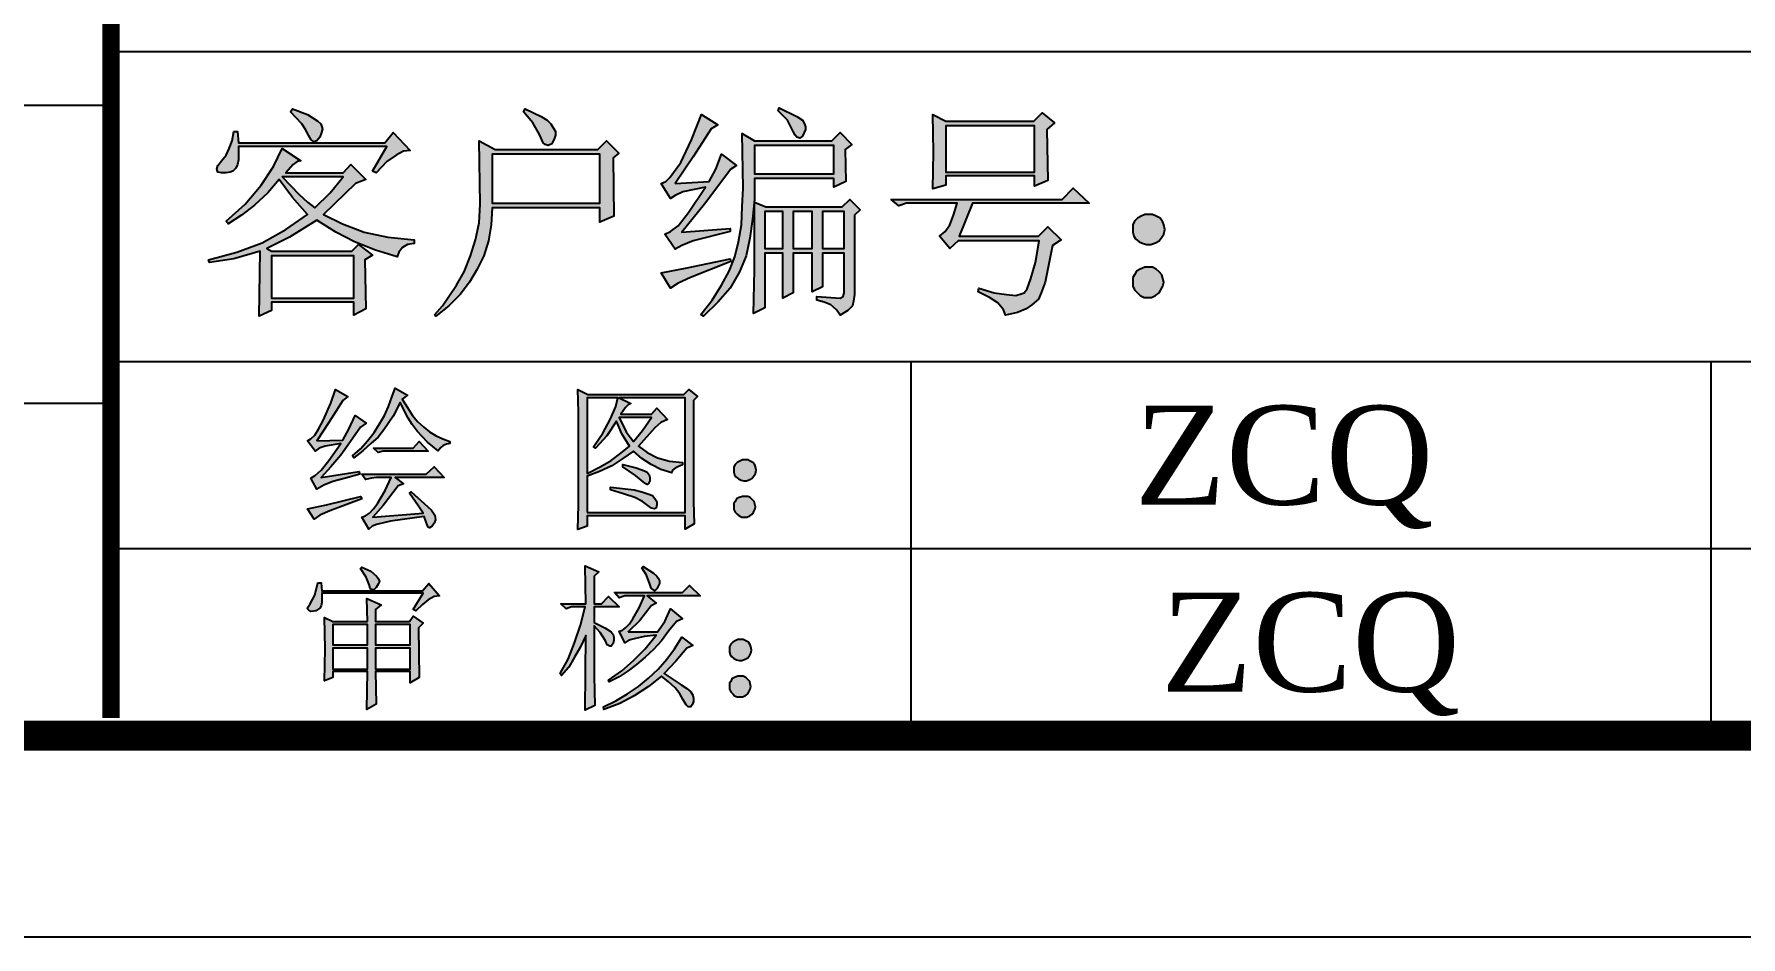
# Model space of a CAD drawing. Header units: inches. Extents: x 782 to 1065, y -130 to 27.
# Drawn here: x 877.93 to 892.51, y -129.82 to -122.11 of the extents above; entities that cross this region are included whole.
import ezdxf

# ---------------------------------------------------------------- set-up
doc = ezdxf.new("R2010")
doc.units = ezdxf.units.IN
doc.header["$LTSCALE"] = 3
doc.header["$MEASUREMENT"] = 0
doc.layers.add('K', color=92, linetype='Continuous')
doc.styles.get("Standard").update_dxf_attribs({"font": 'romant.shx'})

msp = doc.modelspace()

# ---------------------------------------------------------------- hatches: boundary and pattern name
at = {"layer": 'K'}
h = msp.add_hatch(color=256, dxfattribs=at)
h.paths.add_polyline_path([(880.123, -122.774), (880.139, -122.749), (880.268, -122.798), (880.357, -122.854), (880.381, -122.878), (880.397, -122.919), (880.389, -122.951), (880.373, -122.991), (880.349, -123.023), (880.324, -123.031), (880.3, -123.015), (880.276, -122.975), (880.252, -122.927), (880.22, -122.878)])
h.paths.add_polyline_path([(880.051, -123.329), (880.196, -123.482), (880.268, -123.547), (880.332, -123.595), (880.461, -123.466), (880.574, -123.329)], flags=16)
h.paths.add_polyline_path([(879.962, -124.006), (879.962, -124.368), (880.663, -124.368), (880.663, -124.006)], flags=16)
h.paths.add_polyline_path([(880.824, -123.281), (880.945, -123.072), (879.68, -123.072), (879.68, -123.184), (879.672, -123.225), (879.656, -123.257), (879.632, -123.281), (879.608, -123.289), (879.575, -123.297), (879.535, -123.297), (879.503, -123.289), (879.495, -123.265), (879.503, -123.233), (879.535, -123.192), (879.575, -123.144), (879.6, -123.088), (879.624, -123.023), (879.64, -122.943), (879.672, -122.943), (879.68, -123.039), (880.928, -123.039), (881.001, -122.951), (881.146, -123.104), (881.089, -123.112), (881.025, -123.144), (880.945, -123.2), (880.856, -123.297)])
h.paths.add_polyline_path([(880.212, -123.192), (880.179, -123.2), (880.147, -123.225), (880.083, -123.297), (880.574, -123.297), (880.638, -123.225), (880.767, -123.353), (880.679, -123.386), (880.405, -123.651), (880.566, -123.732), (880.751, -123.804), (880.953, -123.845), (881.178, -123.869), (881.178, -123.901), (881.122, -123.909), (881.081, -123.933), (881.049, -123.973), (881.033, -124.014), (880.848, -123.957), (880.671, -123.885), (880.51, -123.804), (880.349, -123.7), (880.115, -123.845), (879.922, -123.941), (879.962, -123.965), (880.647, -123.965), (880.703, -123.909), (880.824, -123.998), (880.759, -124.038), (880.767, -124.457), (880.663, -124.513), (880.663, -124.4), (879.962, -124.4), (879.962, -124.473), (879.857, -124.521), (879.865, -123.965), (879.64, -124.03), (879.431, -124.062), (879.422, -124.038), (879.664, -123.973), (879.881, -123.893), (880.083, -123.78), (880.268, -123.651), (880.139, -123.506), (880.026, -123.353), (879.93, -123.466), (879.817, -123.571), (879.704, -123.659), (879.592, -123.732), (879.575, -123.708), (879.737, -123.563), (879.873, -123.402), (879.978, -123.241), (880.051, -123.088)])
h = msp.add_hatch(color=256, dxfattribs=at)
h.paths.add_polyline_path([(882.128, -122.749), (882.265, -122.814), (882.314, -122.846), (882.346, -122.878), (882.386, -122.943), (882.386, -122.975), (882.378, -122.999), (882.354, -123.047), (882.322, -123.063), (882.297, -123.055), (882.281, -123.039), (882.249, -122.967), (882.193, -122.87), (882.112, -122.774)])
h.paths.add_polyline_path([(881.734, -123.023), (881.871, -123.096), (882.748, -123.096), (882.821, -123.023), (882.926, -123.128), (882.877, -123.168), (882.885, -123.667), (882.765, -123.716), (882.765, -123.595), (881.846, -123.595), (881.838, -123.74), (881.814, -123.877), (881.774, -124.006), (881.718, -124.118), (881.653, -124.231), (881.573, -124.336), (881.476, -124.433), (881.363, -124.521), (881.355, -124.505), (881.42, -124.433), (881.476, -124.352), (881.54, -124.255), (881.605, -124.143), (881.661, -124.006), (881.702, -123.869), (881.734, -123.724), (881.742, -123.563)])
h.paths.add_polyline_path([(881.846, -123.136), (881.846, -123.555), (882.765, -123.555), (882.765, -123.136)], flags=16)
h = msp.add_hatch(color=256, dxfattribs=at)
h.paths.add_polyline_path([(884.295, -122.741), (884.448, -122.814), (884.496, -122.846), (884.512, -122.878), (884.52, -122.902), (884.52, -122.927), (884.496, -122.983), (884.472, -122.999), (884.448, -122.991), (884.432, -122.975), (884.416, -122.943), (884.367, -122.846), (884.287, -122.765)])
h.paths.add_polyline_path([(884.085, -123.063), (884.085, -123.305), (884.762, -123.305), (884.762, -123.063)], flags=16)
h.paths.add_polyline_path([(883.288, -124.151), (883.497, -124.11), (883.876, -124.03), (883.884, -124.054), (883.538, -124.191), (883.433, -124.239), (883.369, -124.28)])
h.paths.add_polyline_path([(883.409, -123.386), (883.699, -123.369), (883.755, -123.265), (883.803, -123.136), (883.932, -123.233), (883.884, -123.265), (883.658, -123.563), (883.465, -123.804), (883.876, -123.772), (883.876, -123.796), (883.562, -123.877), (883.465, -123.917), (883.409, -123.949), (883.32, -123.82), (883.369, -123.796), (883.433, -123.748), (883.522, -123.635), (883.667, -123.418), (883.473, -123.458), (883.409, -123.49), (883.369, -123.514), (883.288, -123.386), (883.328, -123.369), (883.361, -123.337), (883.457, -123.208), (883.546, -123.015), (883.634, -122.798), (883.771, -122.886), (883.715, -122.919), (883.562, -123.16)])
h.paths.add_polyline_path([(884.617, -124.352), (884.818, -124.368), (884.842, -124.352), (884.85, -124.32), (884.85, -123.982), (884.665, -123.982), (884.665, -124.271), (884.577, -124.312), (884.577, -123.982), (884.416, -123.982), (884.416, -124.32), (884.327, -124.368), (884.327, -123.982), (884.174, -123.982), (884.174, -124.449), (884.077, -124.497), (884.085, -124.127), (884.085, -123.635), (884.085, -123.547), (884.182, -123.587), (884.834, -123.587), (884.899, -123.523), (884.987, -123.611), (884.939, -123.659), (884.939, -124.336), (884.931, -124.392), (884.923, -124.433), (884.883, -124.473), (884.818, -124.513), (884.786, -124.465), (884.738, -124.424), (884.681, -124.4), (884.617, -124.384)])
h.paths.add_polyline_path([(883.626, -124.505), (883.723, -124.384), (883.803, -124.255), (883.868, -124.135), (883.916, -124.014), (883.948, -123.885), (883.973, -123.74), (883.981, -123.587), (883.989, -123.426), (883.981, -122.959), (884.085, -123.023), (884.746, -123.023), (884.818, -122.951), (884.915, -123.055), (884.858, -123.096), (884.866, -123.369), (884.762, -123.418), (884.762, -123.345), (884.085, -123.345), (884.085, -123.523), (884.069, -123.692), (884.045, -123.853), (884.013, -124.006), (883.956, -124.143), (883.876, -124.28), (883.771, -124.4), (883.65, -124.521)])
h.paths.add_polyline_path([(884.665, -123.627), (884.665, -123.941), (884.85, -123.941), (884.85, -123.627)], flags=16)
h.paths.add_polyline_path([(884.416, -123.627), (884.416, -123.941), (884.577, -123.941), (884.577, -123.627)], flags=16)
h.paths.add_polyline_path([(884.174, -123.627), (884.174, -123.941), (884.327, -123.941), (884.327, -123.627)], flags=16)
h = msp.add_hatch(color=256, dxfattribs=at)
h.paths.add_polyline_path([(885.72, -122.894), (885.72, -123.289), (886.477, -123.289), (886.477, -122.894)], flags=16)
h.paths.add_polyline_path([(886.63, -123.917), (886.566, -124.231), (886.534, -124.32), (886.509, -124.376), (886.453, -124.424), (886.405, -124.457), (886.332, -124.489), (886.227, -124.513), (886.211, -124.465), (886.163, -124.408), (886.091, -124.36), (885.994, -124.312), (886.002, -124.28), (886.131, -124.32), (886.236, -124.336), (886.316, -124.344), (886.372, -124.328), (886.389, -124.32), (886.413, -124.288), (886.445, -124.199), (886.485, -124.062), (886.517, -123.877), (885.825, -123.877), (885.752, -123.941), (885.664, -123.837), (885.712, -123.796), (885.752, -123.74), (885.785, -123.659), (885.817, -123.555), (885.382, -123.555), (885.317, -123.579), (885.253, -123.523), (886.711, -123.523), (886.807, -123.426), (886.944, -123.555), (885.946, -123.555), (885.833, -123.837), (886.509, -123.837), (886.59, -123.756), (886.703, -123.869)])
h.paths.add_polyline_path([(886.582, -122.927), (886.59, -123.361), (886.477, -123.41), (886.477, -123.321), (885.72, -123.321), (885.72, -123.402), (885.607, -123.434), (885.615, -123.12), (885.607, -122.798), (885.72, -122.854), (886.469, -122.854), (886.542, -122.782), (886.646, -122.87)])
h = msp.add_hatch(color=256, dxfattribs=at)
h.paths.add_polyline_path([(887.58, -124.231), (887.572, -124.199), (887.564, -124.167), (887.54, -124.143), (887.516, -124.118), (887.484, -124.102), (887.452, -124.102), (887.419, -124.102), (887.379, -124.118), (887.347, -124.135), (887.331, -124.167), (887.315, -124.191), (887.315, -124.231), (887.315, -124.263), (887.331, -124.296), (887.355, -124.32), (887.379, -124.344), (887.411, -124.36), (887.444, -124.36), (887.476, -124.36), (887.508, -124.344), (887.54, -124.32), (887.556, -124.296), (887.572, -124.263)])
h.paths.add_polyline_path([(887.589, -123.78), (887.58, -123.74), (887.572, -123.716), (887.548, -123.684), (887.516, -123.667), (887.484, -123.651), (887.452, -123.651), (887.419, -123.651), (887.387, -123.667), (887.355, -123.684), (887.331, -123.708), (887.315, -123.74), (887.315, -123.772), (887.315, -123.804), (887.323, -123.837), (887.339, -123.861), (887.371, -123.885), (887.403, -123.901), (887.435, -123.909), (887.468, -123.909), (887.508, -123.893), (887.54, -123.877), (887.564, -123.845), (887.58, -123.82)])
h = msp.add_hatch(color=256, dxfattribs=at)
h.paths.add_polyline_path([(880.832, -125.647), (881.172, -125.647), (881.222, -125.592), (881.3, -125.675), (880.971, -125.675), (880.915, -125.675), (880.871, -125.686)], flags=17)
h.paths.add_polyline_path([(880.268, -126.166), (880.43, -126.133), (880.72, -126.06), (880.731, -126.082), (880.458, -126.183), (880.374, -126.222), (880.324, -126.255)])
h.paths.add_polyline_path([(880.347, -125.586), (880.57, -125.581), (880.62, -125.486), (880.675, -125.369), (880.77, -125.436), (880.72, -125.469), (880.636, -125.592), (880.553, -125.709), (880.469, -125.809), (880.386, -125.898), (880.709, -125.848), (880.714, -125.87), (880.592, -125.904), (880.486, -125.932), (880.408, -125.965), (880.347, -125.999), (880.296, -125.904), (880.335, -125.882), (880.386, -125.837), (880.452, -125.753), (880.553, -125.608), (880.419, -125.631), (880.369, -125.647), (880.335, -125.675), (880.268, -125.586), (880.296, -125.569), (880.33, -125.536), (880.363, -125.486), (880.402, -125.413), (880.469, -125.263), (880.508, -125.146), (880.614, -125.207), (880.57, -125.24), (880.452, -125.43)])
h.paths.add_polyline_path([(881.016, -125.135), (881.122, -125.196), (881.077, -125.229), (881.122, -125.302), (881.166, -125.369), (881.211, -125.424), (881.261, -125.469), (881.311, -125.508), (881.367, -125.542), (881.423, -125.569), (881.484, -125.592), (881.484, -125.608), (881.456, -125.614), (881.428, -125.625), (881.406, -125.642), (881.384, -125.67), (881.294, -125.597), (881.205, -125.502), (881.161, -125.447), (881.127, -125.391), (881.06, -125.257), (880.999, -125.374), (880.921, -125.491), (880.871, -125.553), (880.809, -125.608), (880.742, -125.67), (880.664, -125.731), (880.653, -125.714), (880.72, -125.653), (880.781, -125.586), (880.837, -125.514), (880.882, -125.441), (880.926, -125.369), (880.96, -125.291), (880.988, -125.213)])
h.paths.add_polyline_path([(880.731, -125.87), (881.283, -125.87), (881.35, -125.809), (881.434, -125.898), (881.016, -125.898), (881.088, -125.954), (881.043, -125.971), (880.915, -126.138), (880.826, -126.238), (881.255, -126.205), (881.216, -126.144), (881.138, -126.032), (881.155, -126.021), (881.266, -126.121), (881.328, -126.177), (881.356, -126.222), (881.361, -126.261), (881.35, -126.289), (881.333, -126.316), (881.311, -126.328), (881.3, -126.322), (881.294, -126.311), (881.266, -126.233), (880.977, -126.272), (880.859, -126.3), (880.82, -126.316), (880.793, -126.339), (880.731, -126.238), (880.765, -126.227), (880.798, -126.205), (880.832, -126.166), (880.865, -126.121), (880.932, -126.01), (880.982, -125.898), (880.859, -125.898), (880.815, -125.904), (880.765, -125.915)])
h = msp.add_hatch(color=256, dxfattribs=at)
h.paths.add_polyline_path([(882.856, -125.982), (883.057, -126.004), (883.124, -126.021), (883.174, -126.038), (883.213, -126.054), (883.235, -126.077), (883.252, -126.105), (883.252, -126.133), (883.246, -126.16), (883.23, -126.166), (883.207, -126.16), (883.174, -126.138), (883.129, -126.105), (883.062, -126.071), (882.968, -126.038), (882.856, -126.004)], flags=0)
h.paths.add_polyline_path([(882.962, -125.787), (883.074, -125.815), (883.146, -125.843), (883.168, -125.854), (883.185, -125.876), (883.191, -125.898), (883.191, -125.926), (883.179, -125.949), (883.168, -125.96), (883.157, -125.954), (883.135, -125.937), (883.068, -125.882), (882.962, -125.809)], flags=0)
h.paths.add_polyline_path([(882.929, -125.385), (882.99, -125.508), (883.023, -125.553), (883.051, -125.592), (883.129, -125.497), (883.207, -125.385)], flags=16)
h.paths.add_polyline_path([(882.655, -126.199), (883.492, -126.199), (883.492, -125.218), (882.929, -125.218), (883.029, -125.268), (883.007, -125.279), (882.984, -125.302), (882.945, -125.358), (883.207, -125.358), (883.252, -125.307), (883.341, -125.402), (883.285, -125.43), (883.235, -125.475), (883.096, -125.631), (883.168, -125.686), (883.258, -125.731), (883.358, -125.759), (883.469, -125.77), (883.469, -125.792), (883.436, -125.804), (883.408, -125.82), (883.386, -125.837), (883.38, -125.859), (883.285, -125.831), (883.202, -125.787), (883.124, -125.737), (883.051, -125.675), (882.962, -125.737), (882.867, -125.798), (882.761, -125.848), (882.655, -125.887)], flags=16)
h.paths.add_polyline_path([(882.655, -125.218), (882.655, -125.865), (882.767, -125.809), (882.862, -125.753), (882.945, -125.692), (883.018, -125.631), (882.951, -125.525), (882.906, -125.419), (882.823, -125.542), (882.728, -125.647), (882.711, -125.636), (882.789, -125.519), (882.856, -125.397), (882.901, -125.291), (882.917, -125.218)], flags=16)
h.paths.add_polyline_path([(883.564, -125.24), (883.564, -126.105), (883.57, -126.294), (883.492, -126.339), (883.492, -126.227), (882.655, -126.227), (882.655, -126.316), (882.577, -126.344), (882.583, -126.133), (882.583, -125.341), (882.577, -125.146), (882.661, -125.19), (883.481, -125.19), (883.525, -125.146), (883.598, -125.207)])
h = msp.add_hatch(color=256, dxfattribs=at)
h.paths.add_polyline_path([(884.099, -125.837), (884.094, -125.809), (884.088, -125.792), (884.072, -125.77), (884.049, -125.759), (884.027, -125.748), (884.005, -125.748), (883.982, -125.748), (883.96, -125.759), (883.938, -125.77), (883.921, -125.787), (883.91, -125.809), (883.91, -125.831), (883.91, -125.854), (883.915, -125.876), (883.927, -125.893), (883.949, -125.909), (883.971, -125.921), (883.993, -125.926), (884.016, -125.926), (884.044, -125.915), (884.066, -125.904), (884.083, -125.882), (884.094, -125.865)])
h.paths.add_polyline_path([(884.094, -126.149), (884.088, -126.127), (884.083, -126.105), (884.066, -126.088), (884.049, -126.071), (884.027, -126.06), (884.005, -126.06), (883.982, -126.06), (883.954, -126.071), (883.932, -126.082), (883.921, -126.105), (883.91, -126.121), (883.91, -126.149), (883.91, -126.172), (883.921, -126.194), (883.938, -126.211), (883.954, -126.227), (883.977, -126.238), (883.999, -126.238), (884.021, -126.238), (884.044, -126.227), (884.066, -126.211), (884.077, -126.194), (884.088, -126.172)])
h = msp.add_hatch(color=256, dxfattribs=at)
h.paths.add_polyline_path([(880.848, -127.156), (880.848, -127.328), (881.144, -127.328), (881.144, -127.156)], flags=16)
h.paths.add_polyline_path([(880.848, -127.356), (880.848, -127.535), (881.144, -127.535), (881.144, -127.356)], flags=16)
h.paths.add_polyline_path([(881.172, -127.027), (881.255, -126.888), (880.391, -126.888), (880.391, -126.966), (880.386, -126.994), (880.374, -127.016), (880.341, -127.039), (880.296, -127.044), (880.28, -127.033), (880.268, -127.022), (880.274, -127.005), (880.291, -126.977), (880.33, -126.905), (880.358, -126.799), (880.386, -126.799), (880.391, -126.866), (881.25, -126.866), (881.305, -126.804), (881.395, -126.91), (881.35, -126.916), (881.3, -126.944), (881.25, -126.983), (881.194, -127.039)])
h.paths.add_polyline_path([(880.72, -126.676), (880.731, -126.665), (880.809, -126.698), (880.859, -126.743), (880.876, -126.765), (880.882, -126.788), (880.871, -126.81), (880.854, -126.838), (880.837, -126.855), (880.82, -126.86), (880.804, -126.849), (880.798, -126.821), (880.77, -126.749)])
h.paths.add_polyline_path([(880.781, -127.128), (880.776, -126.933), (880.898, -126.988), (880.848, -127.027), (880.848, -127.128), (881.138, -127.128), (881.172, -127.083), (881.255, -127.144), (881.216, -127.184), (881.222, -127.607), (881.144, -127.652), (881.144, -127.557), (880.848, -127.557), (880.854, -127.836), (880.776, -127.88), (880.781, -127.557), (880.486, -127.557), (880.486, -127.607), (880.413, -127.635), (880.419, -127.362), (880.413, -127.094), (880.486, -127.128)])
h.paths.add_polyline_path([(880.486, -127.356), (880.486, -127.535), (880.781, -127.535), (880.781, -127.356)], flags=16)
h.paths.add_polyline_path([(880.486, -127.156), (880.486, -127.328), (880.781, -127.328), (880.781, -127.156)], flags=16)
h = msp.add_hatch(color=256, dxfattribs=at)
h.paths.add_polyline_path([(884.055, -127.685), (884.049, -127.663), (884.044, -127.641), (884.027, -127.624), (884.01, -127.607), (883.988, -127.596), (883.966, -127.596), (883.943, -127.596), (883.915, -127.607), (883.893, -127.618), (883.882, -127.641), (883.871, -127.657), (883.871, -127.685), (883.871, -127.708), (883.882, -127.73), (883.899, -127.747), (883.915, -127.763), (883.938, -127.774), (883.96, -127.774), (883.982, -127.774), (884.005, -127.763), (884.027, -127.747), (884.038, -127.73), (884.049, -127.708)])
h.paths.add_polyline_path([(884.06, -127.373), (884.055, -127.345), (884.049, -127.328), (884.033, -127.306), (884.01, -127.295), (883.988, -127.284), (883.966, -127.284), (883.943, -127.284), (883.921, -127.295), (883.899, -127.306), (883.882, -127.323), (883.871, -127.345), (883.871, -127.367), (883.871, -127.39), (883.876, -127.412), (883.888, -127.429), (883.91, -127.446), (883.932, -127.457), (883.954, -127.462), (883.977, -127.462), (884.005, -127.451), (884.027, -127.44), (884.044, -127.418), (884.055, -127.401)])
h.paths.add_polyline_path([(883.124, -126.671), (883.135, -126.659), (883.224, -126.715), (883.252, -126.743), (883.263, -126.76), (883.274, -126.782), (883.274, -126.804), (883.263, -126.827), (883.252, -126.849), (883.235, -126.866), (883.219, -126.86), (883.202, -126.843), (883.191, -126.81), (883.163, -126.732)])
h.paths.add_polyline_path([(882.717, -127.596), (882.722, -127.847), (882.639, -127.886), (882.644, -127.25), (882.6, -127.345), (882.549, -127.434), (882.499, -127.518), (882.438, -127.591), (882.427, -127.574), (882.494, -127.451), (882.549, -127.312), (882.6, -127.161), (882.639, -127.005), (882.522, -127.005), (882.477, -127.022), (882.432, -126.977), (882.644, -126.977), (882.639, -126.654), (882.756, -126.704), (882.717, -126.743), (882.717, -126.977), (882.778, -126.977), (882.839, -126.916), (882.929, -127.005), (882.717, -127.005), (882.717, -127.139), (882.806, -127.184), (882.862, -127.217), (882.878, -127.239), (882.884, -127.262), (882.884, -127.289), (882.878, -127.317), (882.862, -127.34), (882.851, -127.34), (882.828, -127.328), (882.812, -127.295), (882.767, -127.223), (882.717, -127.167)])
h.paths.add_polyline_path([(883.464, -127.262), (883.559, -127.334), (883.508, -127.356), (883.414, -127.468), (883.313, -127.574), (883.458, -127.669), (883.508, -127.702), (883.542, -127.73), (883.559, -127.758), (883.564, -127.786), (883.564, -127.814), (883.553, -127.841), (883.542, -127.858), (883.52, -127.858), (883.503, -127.841), (883.475, -127.797), (883.447, -127.747), (883.408, -127.696), (883.352, -127.646), (883.291, -127.596), (883.179, -127.685), (883.057, -127.763), (882.934, -127.83), (882.8, -127.88), (882.795, -127.858), (882.901, -127.808), (883.001, -127.747), (883.096, -127.685), (883.179, -127.613), (883.263, -127.535), (883.336, -127.451), (883.402, -127.362)])
h.paths.add_polyline_path([(883.007, -127.217), (883.258, -127.217), (883.319, -127.128), (883.369, -127.022), (883.469, -127.105), (883.419, -127.128), (883.352, -127.211), (883.291, -127.295), (883.224, -127.367), (883.152, -127.434), (883.079, -127.496), (883.007, -127.551), (882.929, -127.602), (882.845, -127.646), (882.839, -127.63), (882.951, -127.551), (883.051, -127.462), (883.152, -127.362), (883.246, -127.245), (883.146, -127.256), (883.068, -127.273), (883.012, -127.289), (882.979, -127.312), (882.929, -127.211), (882.956, -127.206), (882.984, -127.184), (883.018, -127.15), (883.046, -127.105), (883.101, -127.011), (883.146, -126.91), (882.979, -126.91), (882.929, -126.927), (882.89, -126.882), (883.469, -126.882), (883.531, -126.821), (883.62, -126.91), (883.168, -126.91), (883.246, -126.972), (883.202, -126.994), (883.107, -127.122)])

# ---------------------------------------------------------------- linework, layer by layer
at = {"layer": 'K', "linetype": 'ByBlock'}
for p, q in [((885.423, -128.104), (885.423, -124.907)), ((892.255, -128.104), (892.255, -124.907))]:
    msp.add_line(p, q, dxfattribs=at)
at = {"layer": 'K'}
msp.add_lwpolyline([(782.256, -129.824), (920.257, -129.824), (920.257, -32.181), (782.256, -32.181)], close=True, dxfattribs=at)
msp.add_lwpolyline([(782.256, -129.824), (920.257, -129.824), (920.257, -32.181), (782.256, -32.181)], close=True, dxfattribs=at)
at = {"layer": 'K', "const_width": 0.258}
msp.add_lwpolyline([(918.537, -128.104), (918.537, -33.901), (783.975, -33.901), (783.975, -128.104)], close=True, dxfattribs=at)
at = {"layer": 'K', "linetype": 'ByBlock'}
msp.add_lwpolyline([(878.591, -127.953, 0.148, 0.148, 0), (878.591, -114.438, 0.0987, 0.0987, 0), (918.386, -114.438, 0, 0, 0)], format="xyseb", dxfattribs=at)
for points in [[(878.536, -122.258), (887.21, -122.258), (918.386, -122.258)], [(878.545, -122.722), (848.496, -122.722)], [(878.591, -124.907), (918.386, -124.907)], [(878.591, -125.268), (848.496, -125.268)], [(878.591, -126.506), (918.386, -126.506)]]:
    msp.add_lwpolyline(points, dxfattribs=at)
for points in [[(880.123, -122.774), (880.123, -122.774), (880.139, -122.749), (880.268, -122.798), (880.357, -122.854), (880.381, -122.878), (880.397, -122.919), (880.389, -122.951), (880.373, -122.991), (880.349, -123.023), (880.324, -123.031), (880.3, -123.015), (880.276, -122.975), (880.252, -122.927), (880.22, -122.878)], [(882.128, -122.749), (882.128, -122.749), (882.265, -122.814), (882.314, -122.846), (882.346, -122.878), (882.386, -122.943), (882.386, -122.975), (882.378, -122.999), (882.354, -123.047), (882.322, -123.063), (882.297, -123.055), (882.281, -123.039), (882.249, -122.967), (882.193, -122.87), (882.112, -122.774)], [(883.409, -123.386), (883.409, -123.386), (883.699, -123.369), (883.755, -123.265), (883.803, -123.136), (883.932, -123.233), (883.884, -123.265), (883.658, -123.563), (883.465, -123.804), (883.876, -123.772), (883.876, -123.796), (883.562, -123.877), (883.465, -123.917), (883.409, -123.949), (883.32, -123.82), (883.369, -123.796), (883.433, -123.748), (883.522, -123.635), (883.667, -123.418), (883.473, -123.458), (883.409, -123.49), (883.369, -123.514), (883.288, -123.386), (883.328, -123.369), (883.361, -123.337), (883.457, -123.208), (883.546, -123.015), (883.634, -122.798), (883.771, -122.886), (883.715, -122.919), (883.562, -123.16)], [(884.295, -122.741), (884.295, -122.741), (884.448, -122.814), (884.496, -122.846), (884.512, -122.878), (884.52, -122.902), (884.52, -122.927), (884.496, -122.983), (884.472, -122.999), (884.448, -122.991), (884.432, -122.975), (884.416, -122.943), (884.367, -122.846), (884.287, -122.765)], [(886.582, -122.927), (886.582, -122.927), (886.59, -123.361), (886.477, -123.41), (886.477, -123.321), (885.72, -123.321), (885.72, -123.402), (885.607, -123.434), (885.615, -123.12), (885.607, -122.798), (885.72, -122.854), (886.469, -122.854), (886.542, -122.782), (886.646, -122.87)], [(880.824, -123.281), (880.824, -123.281), (880.945, -123.072), (879.68, -123.072), (879.68, -123.184), (879.672, -123.225), (879.656, -123.257), (879.632, -123.281), (879.608, -123.289), (879.575, -123.297), (879.535, -123.297), (879.503, -123.289), (879.495, -123.265), (879.503, -123.233), (879.535, -123.192), (879.575, -123.144), (879.6, -123.088), (879.624, -123.023), (879.64, -122.943), (879.672, -122.943), (879.68, -123.039), (880.928, -123.039), (881.001, -122.951), (881.146, -123.104), (881.089, -123.112), (881.025, -123.144), (880.945, -123.2), (880.856, -123.297)], [(883.626, -124.505), (883.626, -124.505), (883.723, -124.384), (883.803, -124.255), (883.868, -124.135), (883.916, -124.014), (883.948, -123.885), (883.973, -123.74), (883.981, -123.587), (883.989, -123.426), (883.981, -122.959), (884.085, -123.023), (884.746, -123.023), (884.818, -122.951), (884.915, -123.055), (884.858, -123.096), (884.866, -123.369), (884.762, -123.418), (884.762, -123.345), (884.085, -123.345), (884.085, -123.523), (884.069, -123.692), (884.045, -123.853), (884.013, -124.006), (883.956, -124.143), (883.876, -124.28), (883.771, -124.4), (883.65, -124.521)], [(885.72, -122.894), (885.72, -122.894), (885.72, -123.289), (886.477, -123.289), (886.477, -122.894)], [(880.212, -123.192), (880.212, -123.192), (880.179, -123.2), (880.147, -123.225), (880.083, -123.297), (880.574, -123.297), (880.638, -123.225), (880.767, -123.353), (880.679, -123.386), (880.405, -123.651), (880.566, -123.732), (880.751, -123.804), (880.953, -123.845), (881.178, -123.869), (881.178, -123.901), (881.122, -123.909), (881.081, -123.933), (881.049, -123.973), (881.033, -124.014), (880.848, -123.957), (880.671, -123.885), (880.51, -123.804), (880.349, -123.7), (880.115, -123.845), (879.922, -123.941), (879.962, -123.965), (880.647, -123.965), (880.703, -123.909), (880.824, -123.998), (880.759, -124.038), (880.767, -124.457), (880.663, -124.513), (880.663, -124.4), (879.962, -124.4), (879.962, -124.473), (879.857, -124.521), (879.865, -123.965), (879.64, -124.03), (879.431, -124.062), (879.422, -124.038), (879.664, -123.973), (879.881, -123.893), (880.083, -123.78), (880.268, -123.651), (880.139, -123.506), (880.026, -123.353), (879.93, -123.466), (879.817, -123.571), (879.704, -123.659), (879.592, -123.732), (879.575, -123.708), (879.737, -123.563), (879.873, -123.402), (879.978, -123.241), (880.051, -123.088)], [(881.734, -123.023), (881.734, -123.023), (881.871, -123.096), (882.748, -123.096), (882.821, -123.023), (882.926, -123.128), (882.877, -123.168), (882.885, -123.667), (882.765, -123.716), (882.765, -123.595), (881.846, -123.595), (881.838, -123.74), (881.814, -123.877), (881.774, -124.006), (881.718, -124.118), (881.653, -124.231), (881.573, -124.336), (881.476, -124.433), (881.363, -124.521), (881.355, -124.505), (881.42, -124.433), (881.476, -124.352), (881.54, -124.255), (881.605, -124.143), (881.661, -124.006), (881.702, -123.869), (881.734, -123.724), (881.742, -123.563)], [(881.846, -123.136), (881.846, -123.136), (881.846, -123.555), (882.765, -123.555), (882.765, -123.136)], [(884.085, -123.063), (884.085, -123.063), (884.085, -123.305), (884.762, -123.305), (884.762, -123.063)], [(880.051, -123.329), (880.051, -123.329), (880.196, -123.482), (880.268, -123.547), (880.332, -123.595), (880.461, -123.466), (880.574, -123.329)], [(886.63, -123.917), (886.63, -123.917), (886.566, -124.231), (886.534, -124.32), (886.509, -124.376), (886.453, -124.424), (886.405, -124.457), (886.332, -124.489), (886.227, -124.513), (886.211, -124.465), (886.163, -124.408), (886.091, -124.36), (885.994, -124.312), (886.002, -124.28), (886.131, -124.32), (886.236, -124.336), (886.316, -124.344), (886.372, -124.328), (886.389, -124.32), (886.413, -124.288), (886.445, -124.199), (886.485, -124.062), (886.517, -123.877), (885.825, -123.877), (885.752, -123.941), (885.664, -123.837), (885.712, -123.796), (885.752, -123.74), (885.785, -123.659), (885.817, -123.555), (885.382, -123.555), (885.317, -123.579), (885.253, -123.523), (886.711, -123.523), (886.807, -123.426), (886.944, -123.555), (885.946, -123.555), (885.833, -123.837), (886.509, -123.837), (886.59, -123.756), (886.703, -123.869)], [(884.617, -124.352), (884.617, -124.352), (884.818, -124.368), (884.842, -124.352), (884.85, -124.32), (884.85, -123.982), (884.665, -123.982), (884.665, -124.271), (884.577, -124.312), (884.577, -123.982), (884.416, -123.982), (884.416, -124.32), (884.327, -124.368), (884.327, -123.982), (884.174, -123.982), (884.174, -124.449), (884.077, -124.497), (884.085, -124.127), (884.085, -123.635), (884.085, -123.547), (884.182, -123.587), (884.834, -123.587), (884.899, -123.523), (884.987, -123.611), (884.939, -123.659), (884.939, -124.336), (884.931, -124.392), (884.923, -124.433), (884.883, -124.473), (884.818, -124.513), (884.786, -124.465), (884.738, -124.424), (884.681, -124.4), (884.617, -124.384)], [(884.174, -123.627), (884.174, -123.627), (884.174, -123.941), (884.327, -123.941), (884.327, -123.627)], [(884.416, -123.627), (884.416, -123.627), (884.416, -123.941), (884.577, -123.941), (884.577, -123.627)], [(884.665, -123.627), (884.665, -123.627), (884.665, -123.941), (884.85, -123.941), (884.85, -123.627)], [(887.589, -123.78), (887.589, -123.78), (887.58, -123.74), (887.572, -123.716), (887.548, -123.684), (887.516, -123.667), (887.484, -123.651), (887.452, -123.651), (887.419, -123.651), (887.387, -123.667), (887.355, -123.684), (887.331, -123.708), (887.315, -123.74), (887.315, -123.772), (887.315, -123.804), (887.323, -123.837), (887.339, -123.861), (887.371, -123.885), (887.403, -123.901), (887.435, -123.909), (887.468, -123.909), (887.508, -123.893), (887.54, -123.877), (887.564, -123.845), (887.58, -123.82)], [(879.962, -124.006), (879.962, -124.006), (879.962, -124.368), (880.663, -124.368), (880.663, -124.006)], [(883.288, -124.151), (883.288, -124.151), (883.497, -124.11), (883.876, -124.03), (883.884, -124.054), (883.538, -124.191), (883.433, -124.239), (883.369, -124.28)], [(887.58, -124.231), (887.58, -124.231), (887.572, -124.199), (887.564, -124.167), (887.54, -124.143), (887.516, -124.118), (887.484, -124.102), (887.452, -124.102), (887.419, -124.102), (887.379, -124.118), (887.347, -124.135), (887.331, -124.167), (887.315, -124.191), (887.315, -124.231), (887.315, -124.263), (887.331, -124.296), (887.355, -124.32), (887.379, -124.344), (887.411, -124.36), (887.444, -124.36), (887.476, -124.36), (887.508, -124.344), (887.54, -124.32), (887.556, -124.296), (887.572, -124.263)], [(880.347, -125.586), (880.347, -125.586), (880.57, -125.581), (880.62, -125.486), (880.675, -125.369), (880.77, -125.436), (880.72, -125.469), (880.636, -125.592), (880.553, -125.709), (880.469, -125.809), (880.386, -125.898), (880.709, -125.848), (880.714, -125.87), (880.592, -125.904), (880.486, -125.932), (880.408, -125.965), (880.347, -125.999), (880.296, -125.904), (880.335, -125.882), (880.386, -125.837), (880.452, -125.753), (880.553, -125.608), (880.419, -125.631), (880.369, -125.647), (880.335, -125.675), (880.268, -125.586), (880.296, -125.569), (880.33, -125.536), (880.363, -125.486), (880.402, -125.413), (880.469, -125.263), (880.508, -125.146), (880.614, -125.207), (880.57, -125.24), (880.452, -125.43)], [(881.016, -125.135), (881.016, -125.135), (881.122, -125.196), (881.077, -125.229), (881.122, -125.302), (881.166, -125.369), (881.211, -125.424), (881.261, -125.469), (881.311, -125.508), (881.367, -125.542), (881.423, -125.569), (881.484, -125.592), (881.484, -125.608), (881.456, -125.614), (881.428, -125.625), (881.406, -125.642), (881.384, -125.67), (881.294, -125.597), (881.205, -125.502), (881.161, -125.447), (881.127, -125.391), (881.06, -125.257), (880.999, -125.374), (880.921, -125.491), (880.871, -125.553), (880.809, -125.608), (880.742, -125.67), (880.664, -125.731), (880.653, -125.714), (880.72, -125.653), (880.781, -125.586), (880.837, -125.514), (880.882, -125.441), (880.926, -125.369), (880.96, -125.291), (880.988, -125.213)], [(883.564, -125.24), (883.564, -125.24), (883.564, -126.105), (883.57, -126.294), (883.492, -126.339), (883.492, -126.227), (882.655, -126.227), (882.655, -126.316), (882.577, -126.344), (882.583, -126.133), (882.583, -125.341), (882.577, -125.146), (882.661, -125.19), (883.481, -125.19), (883.525, -125.146), (883.598, -125.207)], [(882.655, -126.199), (882.655, -126.199), (883.492, -126.199), (883.492, -125.218), (882.929, -125.218), (883.029, -125.268), (883.007, -125.279), (882.984, -125.302), (882.945, -125.358), (883.207, -125.358), (883.252, -125.307), (883.341, -125.402), (883.285, -125.43), (883.235, -125.475), (883.096, -125.631), (883.168, -125.686), (883.258, -125.731), (883.358, -125.759), (883.469, -125.77), (883.469, -125.792), (883.436, -125.804), (883.408, -125.82), (883.386, -125.837), (883.38, -125.859), (883.285, -125.831), (883.202, -125.787), (883.124, -125.737), (883.051, -125.675), (882.962, -125.737), (882.867, -125.798), (882.761, -125.848), (882.655, -125.887)], [(882.655, -125.218), (882.655, -125.218), (882.655, -125.865), (882.767, -125.809), (882.862, -125.753), (882.945, -125.692), (883.018, -125.631), (882.951, -125.525), (882.906, -125.419), (882.823, -125.542), (882.728, -125.647), (882.711, -125.636), (882.789, -125.519), (882.856, -125.397), (882.901, -125.291), (882.917, -125.218)], [(882.929, -125.385), (882.929, -125.385), (882.99, -125.508), (883.023, -125.553), (883.051, -125.592), (883.129, -125.497), (883.207, -125.385)], [(880.832, -125.647), (880.832, -125.647), (881.172, -125.647), (881.222, -125.592), (881.3, -125.675), (880.971, -125.675), (880.915, -125.675), (880.871, -125.686)], [(884.099, -125.837), (884.099, -125.837), (884.094, -125.809), (884.088, -125.792), (884.072, -125.77), (884.049, -125.759), (884.027, -125.748), (884.005, -125.748), (883.982, -125.748), (883.96, -125.759), (883.938, -125.77), (883.921, -125.787), (883.91, -125.809), (883.91, -125.831), (883.91, -125.854), (883.915, -125.876), (883.927, -125.893), (883.949, -125.909), (883.971, -125.921), (883.993, -125.926), (884.016, -125.926), (884.044, -125.915), (884.066, -125.904), (884.083, -125.882), (884.094, -125.865)], [(880.731, -125.87), (880.731, -125.87), (881.283, -125.87), (881.35, -125.809), (881.434, -125.898), (881.016, -125.898), (881.088, -125.954), (881.043, -125.971), (880.915, -126.138), (880.826, -126.238), (881.255, -126.205), (881.216, -126.144), (881.138, -126.032), (881.155, -126.021), (881.266, -126.121), (881.328, -126.177), (881.356, -126.222), (881.361, -126.261), (881.35, -126.289), (881.333, -126.316), (881.311, -126.328), (881.3, -126.322), (881.294, -126.311), (881.266, -126.233), (880.977, -126.272), (880.859, -126.3), (880.82, -126.316), (880.793, -126.339), (880.731, -126.238), (880.765, -126.227), (880.798, -126.205), (880.832, -126.166), (880.865, -126.121), (880.932, -126.01), (880.982, -125.898), (880.859, -125.898), (880.815, -125.904), (880.765, -125.915)], [(882.962, -125.787), (882.962, -125.787), (883.074, -125.815), (883.146, -125.843), (883.168, -125.854), (883.185, -125.876), (883.191, -125.898), (883.191, -125.926), (883.179, -125.949), (883.168, -125.96), (883.157, -125.954), (883.135, -125.937), (883.068, -125.882), (882.962, -125.809)], [(882.856, -125.982), (882.856, -125.982), (883.057, -126.004), (883.124, -126.021), (883.174, -126.038), (883.213, -126.054), (883.235, -126.077), (883.252, -126.105), (883.252, -126.133), (883.246, -126.16), (883.23, -126.166), (883.207, -126.16), (883.174, -126.138), (883.129, -126.105), (883.062, -126.071), (882.968, -126.038), (882.856, -126.004)], [(880.268, -126.166), (880.268, -126.166), (880.43, -126.133), (880.72, -126.06), (880.731, -126.082), (880.458, -126.183), (880.374, -126.222), (880.324, -126.255)], [(884.094, -126.149), (884.094, -126.149), (884.088, -126.127), (884.083, -126.105), (884.066, -126.088), (884.049, -126.071), (884.027, -126.06), (884.005, -126.06), (883.982, -126.06), (883.954, -126.071), (883.932, -126.082), (883.921, -126.105), (883.91, -126.121), (883.91, -126.149), (883.91, -126.172), (883.921, -126.194), (883.938, -126.211), (883.954, -126.227), (883.977, -126.238), (883.999, -126.238), (884.021, -126.238), (884.044, -126.227), (884.066, -126.211), (884.077, -126.194), (884.088, -126.172)], [(880.72, -126.676), (880.72, -126.676), (880.731, -126.665), (880.809, -126.698), (880.859, -126.743), (880.876, -126.765), (880.882, -126.788), (880.871, -126.81), (880.854, -126.838), (880.837, -126.855), (880.82, -126.86), (880.804, -126.849), (880.798, -126.821), (880.77, -126.749)], [(882.717, -127.596), (882.717, -127.596), (882.722, -127.847), (882.639, -127.886), (882.644, -127.25), (882.6, -127.345), (882.549, -127.434), (882.499, -127.518), (882.438, -127.591), (882.427, -127.574), (882.494, -127.451), (882.549, -127.312), (882.6, -127.161), (882.639, -127.005), (882.522, -127.005), (882.477, -127.022), (882.432, -126.977), (882.644, -126.977), (882.639, -126.654), (882.756, -126.704), (882.717, -126.743), (882.717, -126.977), (882.778, -126.977), (882.839, -126.916), (882.929, -127.005), (882.717, -127.005), (882.717, -127.139), (882.806, -127.184), (882.862, -127.217), (882.878, -127.239), (882.884, -127.262), (882.884, -127.289), (882.878, -127.317), (882.862, -127.34), (882.851, -127.34), (882.828, -127.328), (882.812, -127.295), (882.767, -127.223), (882.717, -127.167)], [(883.124, -126.671), (883.124, -126.671), (883.135, -126.659), (883.224, -126.715), (883.252, -126.743), (883.263, -126.76), (883.274, -126.782), (883.274, -126.804), (883.263, -126.827), (883.252, -126.849), (883.235, -126.866), (883.219, -126.86), (883.202, -126.843), (883.191, -126.81), (883.163, -126.732)], [(881.172, -127.027), (881.172, -127.027), (881.255, -126.888), (880.391, -126.888), (880.391, -126.966), (880.386, -126.994), (880.374, -127.016), (880.341, -127.039), (880.296, -127.044), (880.28, -127.033), (880.268, -127.022), (880.274, -127.005), (880.291, -126.977), (880.33, -126.905), (880.358, -126.799), (880.386, -126.799), (880.391, -126.866), (881.25, -126.866), (881.305, -126.804), (881.395, -126.91), (881.35, -126.916), (881.3, -126.944), (881.25, -126.983), (881.194, -127.039)], [(883.007, -127.217), (883.007, -127.217), (883.258, -127.217), (883.319, -127.128), (883.369, -127.022), (883.469, -127.105), (883.419, -127.128), (883.352, -127.211), (883.291, -127.295), (883.224, -127.367), (883.152, -127.434), (883.079, -127.496), (883.007, -127.551), (882.929, -127.602), (882.845, -127.646), (882.839, -127.63), (882.951, -127.551), (883.051, -127.462), (883.152, -127.362), (883.246, -127.245), (883.146, -127.256), (883.068, -127.273), (883.012, -127.289), (882.979, -127.312), (882.929, -127.211), (882.956, -127.206), (882.984, -127.184), (883.018, -127.15), (883.046, -127.105), (883.101, -127.011), (883.146, -126.91), (882.979, -126.91), (882.929, -126.927), (882.89, -126.882), (883.469, -126.882), (883.531, -126.821), (883.62, -126.91), (883.168, -126.91), (883.246, -126.972), (883.202, -126.994), (883.107, -127.122)], [(880.781, -127.128), (880.781, -127.128), (880.776, -126.933), (880.898, -126.988), (880.848, -127.027), (880.848, -127.128), (881.138, -127.128), (881.172, -127.083), (881.255, -127.144), (881.216, -127.184), (881.222, -127.607), (881.144, -127.652), (881.144, -127.557), (880.848, -127.557), (880.854, -127.836), (880.776, -127.88), (880.781, -127.557), (880.486, -127.557), (880.486, -127.607), (880.413, -127.635), (880.419, -127.362), (880.413, -127.094), (880.486, -127.128)], [(880.486, -127.156), (880.486, -127.156), (880.486, -127.328), (880.781, -127.328), (880.781, -127.156)], [(880.848, -127.156), (880.848, -127.156), (880.848, -127.328), (881.144, -127.328), (881.144, -127.156)], [(880.486, -127.356), (880.486, -127.356), (880.486, -127.535), (880.781, -127.535), (880.781, -127.356)], [(880.848, -127.356), (880.848, -127.356), (880.848, -127.535), (881.144, -127.535), (881.144, -127.356)], [(883.464, -127.262), (883.464, -127.262), (883.559, -127.334), (883.508, -127.356), (883.414, -127.468), (883.313, -127.574), (883.458, -127.669), (883.508, -127.702), (883.542, -127.73), (883.559, -127.758), (883.564, -127.786), (883.564, -127.814), (883.553, -127.841), (883.542, -127.858), (883.52, -127.858), (883.503, -127.841), (883.475, -127.797), (883.447, -127.747), (883.408, -127.696), (883.352, -127.646), (883.291, -127.596), (883.179, -127.685), (883.057, -127.763), (882.934, -127.83), (882.8, -127.88), (882.795, -127.858), (882.901, -127.808), (883.001, -127.747), (883.096, -127.685), (883.179, -127.613), (883.263, -127.535), (883.336, -127.451), (883.402, -127.362)], [(884.06, -127.373), (884.06, -127.373), (884.055, -127.345), (884.049, -127.328), (884.033, -127.306), (884.01, -127.295), (883.988, -127.284), (883.966, -127.284), (883.943, -127.284), (883.921, -127.295), (883.899, -127.306), (883.882, -127.323), (883.871, -127.345), (883.871, -127.367), (883.871, -127.39), (883.876, -127.412), (883.888, -127.429), (883.91, -127.446), (883.932, -127.457), (883.954, -127.462), (883.977, -127.462), (884.005, -127.451), (884.027, -127.44), (884.044, -127.418), (884.055, -127.401)], [(884.055, -127.685), (884.055, -127.685), (884.049, -127.663), (884.044, -127.641), (884.027, -127.624), (884.01, -127.607), (883.988, -127.596), (883.966, -127.596), (883.943, -127.596), (883.915, -127.607), (883.893, -127.618), (883.882, -127.641), (883.871, -127.657), (883.871, -127.685), (883.871, -127.708), (883.882, -127.73), (883.899, -127.747), (883.915, -127.763), (883.938, -127.774), (883.96, -127.774), (883.982, -127.774), (884.005, -127.763), (884.027, -127.747), (884.038, -127.73), (884.049, -127.708)]]:
    msp.add_lwpolyline(points, close=True, dxfattribs=at)

# ---------------------------------------------------------------- texts
at = {"layer": 'K', "linetype": 'ByBlock', "char_height": 0.84566, "width": 11.00971, "attachment_point": 1}
for insert in [(887.329, -125.284), (887.556, -126.882)]:
    msp.add_mtext('{\\fRomantic|b0|i0|c2|p2;ZCQ}', dxfattribs=dict(at, insert=insert))

doc.saveas('drawing.dxf')
